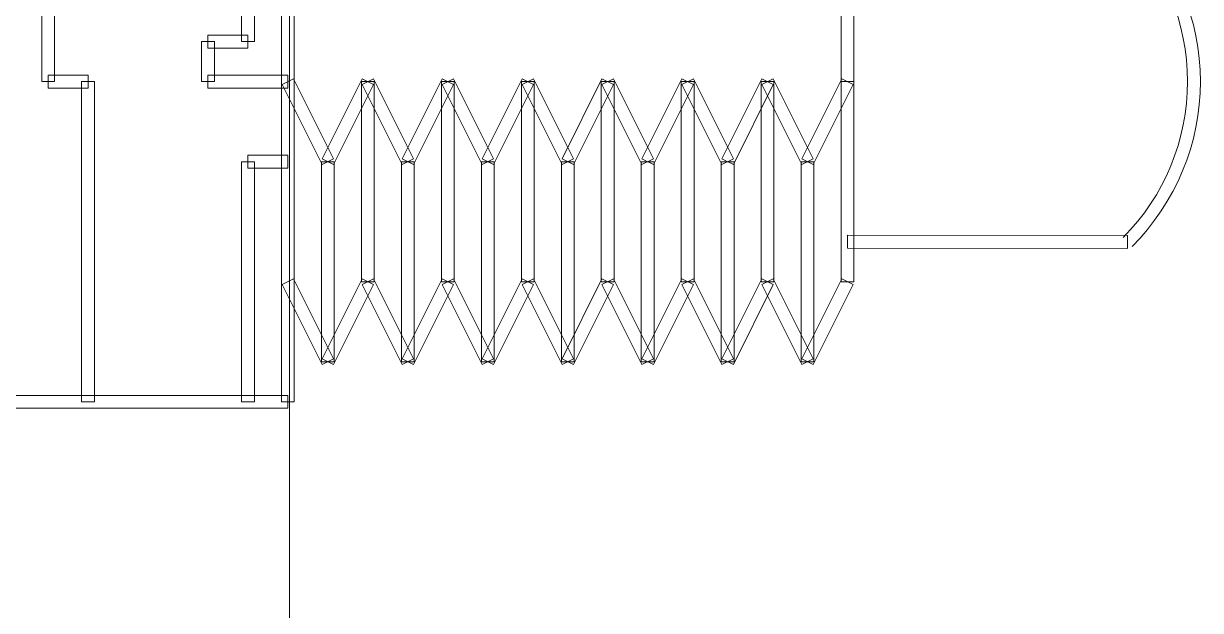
# Model space of a CAD drawing. Header units: millimetres. Extents: x -69 to 39, y -9 to 54.
# Drawn here: x 20.39 to 39.08, y 16.06 to 25.37 of the extents above; entities that cross this region are included whole.
import ezdxf

# ---------------------------------------------------------------- set-up
doc = ezdxf.new("R2010")
doc.units = ezdxf.units.MM
doc.header["$MEASUREMENT"] = 0
doc.layers.add('BG_OUTLINE', color=7, linetype='Continuous')
doc.layers.add('PG_SILKSCREEN_TOP', color=7, linetype='Continuous')

msp = doc.modelspace()

# ---------------------------------------------------------------- linework, layer by layer
at = {"layer": 'BG_OUTLINE', "color": 176, "lineweight": 9}
msp.add_open_spline([(22.1252, -9.4051), (22.1252, -9.4051), (-56.3279, -9.4051), (-56.3279, -9.4051), (-56.3279, -9.4051), (-56.3279, -9.4051), (-56.3279, 41.6488), (-56.3279, 41.6488), (-56.3279, 41.6488), (-56.3279, 41.6488), (22.3259, 41.6488), (22.3259, 41.6488), (22.3259, 41.6488), (22.9318, 41.6492), (23.513, 41.4088), (23.9418, 40.9807), (23.9418, 40.9807), (24.3705, 40.5525), (24.6115, 39.9687), (24.6119, 39.3628), (24.6119, 39.3628), (24.6119, 39.3628), (24.6119, -7.1191), (24.6119, -7.1191), (24.6119, -7.1191), (24.6123, -7.725), (24.372, -8.3063), (23.9438, -8.735), (23.9438, -8.735), (23.5156, -9.1637), (22.9318, -9.4047), (22.3259, -9.4051), (22.3259, -9.4051), (22.3259, -9.4051), (22.1252, -9.4051), (22.1252, -9.4051)], degree=3, knots=[0, 0, 0, 0, 0.1111111, 0.1111111, 0.1111111, 0.1111111, 0.2222222, 0.2222222, 0.2222222, 0.2222222, 0.3333333, 0.3333333, 0.3333333, 0.3333333, 0.4444444, 0.4444444, 0.4444444, 0.4444444, 0.5555556, 0.5555556, 0.5555556, 0.5555556, 0.6666667, 0.6666667, 0.6666667, 0.6666667, 0.7777778, 0.7777778, 0.7777778, 0.7777778, 0.8888889, 0.8888889, 0.8888889, 0.8888889, 1, 1, 1, 1], dxfattribs=at)
at = {"layer": 'PG_SILKSCREEN_TOP', "lineweight": 9}
for points, knots in [([(24.6881, 19.3705), (24.6881, 19.3705), (24.4849, 19.3705), (24.4849, 19.3705), (24.4849, 19.3705), (24.4849, 19.3705), (24.4849, 34.6104), (24.4849, 34.6104), (24.4849, 34.6104), (24.4849, 34.6104), (24.6881, 34.6104), (24.6881, 34.6104), (24.6881, 34.6104), (24.6881, 34.6104), (24.6881, 19.3705), (24.6881, 19.3705)], [0, 0, 0, 0, 0.25, 0.25, 0.25, 0.25, 0.5, 0.5, 0.5, 0.5, 0.75, 0.75, 0.75, 0.75, 1, 1, 1, 1]), ([(33.5781, 21.2755), (33.5781, 21.2755), (33.3749, 21.2755), (33.3749, 21.2755), (33.3749, 21.2755), (33.3749, 21.2755), (33.3749, 32.7054), (33.3749, 32.7054), (33.3749, 32.7054), (33.3749, 32.7054), (33.5781, 32.7054), (33.5781, 32.7054), (33.5781, 32.7054), (33.5781, 32.7054), (33.5781, 21.2755), (33.5781, 21.2755)], [0, 0, 0, 0, 0.25, 0.25, 0.25, 0.25, 0.5, 0.5, 0.5, 0.5, 0.75, 0.75, 0.75, 0.75, 1, 1, 1, 1]), ([(20.8781, 24.4504), (20.8781, 24.4504), (20.6749, 24.4504), (20.6749, 24.4504), (20.6749, 24.4504), (20.6749, 24.4504), (20.6749, 29.5304), (20.6749, 29.5304), (20.6749, 29.5304), (20.6749, 29.5304), (20.8781, 29.5304), (20.8781, 29.5304), (20.8781, 29.5304), (20.8781, 29.5304), (20.8781, 24.4504), (20.8781, 24.4504)], [0, 0, 0, 0, 0.25, 0.25, 0.25, 0.25, 0.5, 0.5, 0.5, 0.5, 0.75, 0.75, 0.75, 0.75, 1, 1, 1, 1]), ([(24.0531, 25.0854), (24.0531, 25.0854), (23.8499, 25.0854), (23.8499, 25.0854), (23.8499, 25.0854), (23.8499, 25.0854), (23.8499, 28.8954), (23.8499, 28.8954), (23.8499, 28.8954), (23.8499, 28.8954), (24.0531, 28.8954), (24.0531, 28.8954), (24.0531, 28.8954), (24.0531, 28.8954), (24.0531, 25.0854), (24.0531, 25.0854)], [0, 0, 0, 0, 0.25, 0.25, 0.25, 0.25, 0.5, 0.5, 0.5, 0.5, 0.75, 0.75, 0.75, 0.75, 1, 1, 1, 1]), ([(37.8539, 21.978), (38.5097, 22.6346), (38.8778, 23.5247), (38.8772, 24.4526), (38.8772, 24.4526), (38.8766, 25.3805), (38.5106, 26.2671), (37.854, 26.9229)], [0, 0, 0, 0, 0.5, 0.5, 0.5, 0.5, 1, 1, 1, 1]), ([(37.9976, 27.0666), (38.6915, 26.3737), (39.0817, 25.4335), (39.0823, 24.4528), (39.0823, 24.4528), (39.0829, 23.4723), (38.6907, 22.5283), (37.9977, 21.8344)], [0, 0, 0, 0, 0.5, 0.5, 0.5, 0.5, 1, 1, 1, 1]), ([(23.4181, 24.4504), (23.4181, 24.4504), (23.2149, 24.4504), (23.2149, 24.4504), (23.2149, 24.4504), (23.2149, 24.4504), (23.2149, 25.0854), (23.2149, 25.0854), (23.2149, 25.0854), (23.2149, 25.0854), (23.4181, 25.0854), (23.4181, 25.0854), (23.4181, 25.0854), (23.4181, 25.0854), (23.4181, 24.4504), (23.4181, 24.4504)], [0, 0, 0, 0, 0.25, 0.25, 0.25, 0.25, 0.5, 0.5, 0.5, 0.5, 0.75, 0.75, 0.75, 0.75, 1, 1, 1, 1]), ([(23.3165, 24.9838), (23.3165, 24.9838), (23.3165, 25.187), (23.3165, 25.187), (23.3165, 25.187), (23.3165, 25.187), (23.9515, 25.187), (23.9515, 25.187), (23.9515, 25.187), (23.9515, 25.187), (23.9515, 24.9838), (23.9515, 24.9838), (23.9515, 24.9838), (23.9515, 24.9838), (23.3165, 24.9838), (23.3165, 24.9838)], [0, 0, 0, 0, 0.25, 0.25, 0.25, 0.25, 0.5, 0.5, 0.5, 0.5, 0.75, 0.75, 0.75, 0.75, 1, 1, 1, 1]), ([(21.4115, 24.552), (21.4115, 24.552), (21.4115, 24.3488), (21.4115, 24.3488), (21.4115, 24.3488), (21.4115, 24.3488), (20.7765, 24.3488), (20.7765, 24.3488), (20.7765, 24.3488), (20.7765, 24.3488), (20.7765, 24.552), (20.7765, 24.552), (20.7765, 24.552), (20.7765, 24.552), (21.4115, 24.552), (21.4115, 24.552)], [0, 0, 0, 0, 0.25, 0.25, 0.25, 0.25, 0.5, 0.5, 0.5, 0.5, 0.75, 0.75, 0.75, 0.75, 1, 1, 1, 1]), ([(24.5865, 24.552), (24.5865, 24.552), (24.5865, 24.3488), (24.5865, 24.3488), (24.5865, 24.3488), (24.5865, 24.3488), (23.3165, 24.3488), (23.3165, 24.3488), (23.3165, 24.3488), (23.3165, 24.3488), (23.3165, 24.552), (23.3165, 24.552), (23.3165, 24.552), (23.3165, 24.552), (24.5865, 24.552), (24.5865, 24.552)], [0, 0, 0, 0, 0.25, 0.25, 0.25, 0.25, 0.5, 0.5, 0.5, 0.5, 0.75, 0.75, 0.75, 0.75, 1, 1, 1, 1]), ([(25.3124, 23.226), (25.3124, 23.226), (25.1306, 23.1351), (25.1306, 23.1351), (25.1306, 23.1351), (25.1306, 23.1351), (24.4956, 24.405), (24.4956, 24.405), (24.4956, 24.405), (24.4956, 24.405), (24.6774, 24.4959), (24.6774, 24.4959), (24.6774, 24.4959), (24.6774, 24.4959), (25.3124, 23.226), (25.3124, 23.226)], [0, 0, 0, 0, 0.25, 0.25, 0.25, 0.25, 0.5, 0.5, 0.5, 0.5, 0.75, 0.75, 0.75, 0.75, 1, 1, 1, 1]), ([(25.3124, 23.1351), (25.3124, 23.1351), (25.1306, 23.226), (25.1306, 23.226), (25.1306, 23.226), (25.1306, 23.226), (25.7656, 24.4959), (25.7656, 24.4959), (25.7656, 24.4959), (25.7656, 24.4959), (25.9474, 24.405), (25.9474, 24.405), (25.9474, 24.405), (25.9474, 24.405), (25.3124, 23.1351), (25.3124, 23.1351)], [0, 0, 0, 0, 0.25, 0.25, 0.25, 0.25, 0.5, 0.5, 0.5, 0.5, 0.75, 0.75, 0.75, 0.75, 1, 1, 1, 1]), ([(25.7656, 24.405), (25.7656, 24.405), (25.9474, 24.4959), (25.9474, 24.4959), (25.9474, 24.4959), (25.9474, 24.4959), (26.5824, 23.226), (26.5824, 23.226), (26.5824, 23.226), (26.5824, 23.226), (26.4006, 23.1351), (26.4006, 23.1351), (26.4006, 23.1351), (26.4006, 23.1351), (25.7656, 24.405), (25.7656, 24.405)], [0, 0, 0, 0, 0.25, 0.25, 0.25, 0.25, 0.5, 0.5, 0.5, 0.5, 0.75, 0.75, 0.75, 0.75, 1, 1, 1, 1]), ([(26.5824, 23.1351), (26.5824, 23.1351), (26.4006, 23.226), (26.4006, 23.226), (26.4006, 23.226), (26.4006, 23.226), (27.0356, 24.4959), (27.0356, 24.4959), (27.0356, 24.4959), (27.0356, 24.4959), (27.2174, 24.405), (27.2174, 24.405), (27.2174, 24.405), (27.2174, 24.405), (26.5824, 23.1351), (26.5824, 23.1351)], [0, 0, 0, 0, 0.25, 0.25, 0.25, 0.25, 0.5, 0.5, 0.5, 0.5, 0.75, 0.75, 0.75, 0.75, 1, 1, 1, 1]), ([(27.0356, 24.405), (27.0356, 24.405), (27.2174, 24.4959), (27.2174, 24.4959), (27.2174, 24.4959), (27.2174, 24.4959), (27.8524, 23.226), (27.8524, 23.226), (27.8524, 23.226), (27.8524, 23.226), (27.6706, 23.1351), (27.6706, 23.1351), (27.6706, 23.1351), (27.6706, 23.1351), (27.0356, 24.405), (27.0356, 24.405)], [0, 0, 0, 0, 0.25, 0.25, 0.25, 0.25, 0.5, 0.5, 0.5, 0.5, 0.75, 0.75, 0.75, 0.75, 1, 1, 1, 1]), ([(27.8524, 23.1351), (27.8524, 23.1351), (27.6706, 23.226), (27.6706, 23.226), (27.6706, 23.226), (27.6706, 23.226), (28.3056, 24.4959), (28.3056, 24.4959), (28.3056, 24.4959), (28.3056, 24.4959), (28.4874, 24.405), (28.4874, 24.405), (28.4874, 24.405), (28.4874, 24.405), (27.8524, 23.1351), (27.8524, 23.1351)], [0, 0, 0, 0, 0.25, 0.25, 0.25, 0.25, 0.5, 0.5, 0.5, 0.5, 0.75, 0.75, 0.75, 0.75, 1, 1, 1, 1]), ([(28.3056, 24.405), (28.3056, 24.405), (28.4874, 24.4959), (28.4874, 24.4959), (28.4874, 24.4959), (28.4874, 24.4959), (29.1224, 23.226), (29.1224, 23.226), (29.1224, 23.226), (29.1224, 23.226), (28.9406, 23.1351), (28.9406, 23.1351), (28.9406, 23.1351), (28.9406, 23.1351), (28.3056, 24.405), (28.3056, 24.405)], [0, 0, 0, 0, 0.25, 0.25, 0.25, 0.25, 0.5, 0.5, 0.5, 0.5, 0.75, 0.75, 0.75, 0.75, 1, 1, 1, 1]), ([(29.1224, 23.1351), (29.1224, 23.1351), (28.9406, 23.226), (28.9406, 23.226), (28.9406, 23.226), (28.9406, 23.226), (29.5756, 24.4959), (29.5756, 24.4959), (29.5756, 24.4959), (29.5756, 24.4959), (29.7574, 24.405), (29.7574, 24.405), (29.7574, 24.405), (29.7574, 24.405), (29.1224, 23.1351), (29.1224, 23.1351)], [0, 0, 0, 0, 0.25, 0.25, 0.25, 0.25, 0.5, 0.5, 0.5, 0.5, 0.75, 0.75, 0.75, 0.75, 1, 1, 1, 1]), ([(29.5756, 24.405), (29.5756, 24.405), (29.7574, 24.4959), (29.7574, 24.4959), (29.7574, 24.4959), (29.7574, 24.4959), (30.3924, 23.226), (30.3924, 23.226), (30.3924, 23.226), (30.3924, 23.226), (30.2106, 23.1351), (30.2106, 23.1351), (30.2106, 23.1351), (30.2106, 23.1351), (29.5756, 24.405), (29.5756, 24.405)], [0, 0, 0, 0, 0.25, 0.25, 0.25, 0.25, 0.5, 0.5, 0.5, 0.5, 0.75, 0.75, 0.75, 0.75, 1, 1, 1, 1]), ([(30.3924, 23.1351), (30.3924, 23.1351), (30.2106, 23.226), (30.2106, 23.226), (30.2106, 23.226), (30.2106, 23.226), (30.8456, 24.4959), (30.8456, 24.4959), (30.8456, 24.4959), (30.8456, 24.4959), (31.0274, 24.405), (31.0274, 24.405), (31.0274, 24.405), (31.0274, 24.405), (30.3924, 23.1351), (30.3924, 23.1351)], [0, 0, 0, 0, 0.25, 0.25, 0.25, 0.25, 0.5, 0.5, 0.5, 0.5, 0.75, 0.75, 0.75, 0.75, 1, 1, 1, 1]), ([(30.8456, 24.405), (30.8456, 24.405), (31.0274, 24.4959), (31.0274, 24.4959), (31.0274, 24.4959), (31.0274, 24.4959), (31.6624, 23.226), (31.6624, 23.226), (31.6624, 23.226), (31.6624, 23.226), (31.4806, 23.1351), (31.4806, 23.1351), (31.4806, 23.1351), (31.4806, 23.1351), (30.8456, 24.405), (30.8456, 24.405)], [0, 0, 0, 0, 0.25, 0.25, 0.25, 0.25, 0.5, 0.5, 0.5, 0.5, 0.75, 0.75, 0.75, 0.75, 1, 1, 1, 1]), ([(31.6624, 23.1351), (31.6624, 23.1351), (31.4806, 23.226), (31.4806, 23.226), (31.4806, 23.226), (31.4806, 23.226), (32.1156, 24.4959), (32.1156, 24.4959), (32.1156, 24.4959), (32.1156, 24.4959), (32.2974, 24.405), (32.2974, 24.405), (32.2974, 24.405), (32.2974, 24.405), (31.6624, 23.1351), (31.6624, 23.1351)], [0, 0, 0, 0, 0.25, 0.25, 0.25, 0.25, 0.5, 0.5, 0.5, 0.5, 0.75, 0.75, 0.75, 0.75, 1, 1, 1, 1]), ([(32.1156, 24.405), (32.1156, 24.405), (32.2974, 24.4959), (32.2974, 24.4959), (32.2974, 24.4959), (32.2974, 24.4959), (32.9324, 23.226), (32.9324, 23.226), (32.9324, 23.226), (32.9324, 23.226), (32.7506, 23.1351), (32.7506, 23.1351), (32.7506, 23.1351), (32.7506, 23.1351), (32.1156, 24.405), (32.1156, 24.405)], [0, 0, 0, 0, 0.25, 0.25, 0.25, 0.25, 0.5, 0.5, 0.5, 0.5, 0.75, 0.75, 0.75, 0.75, 1, 1, 1, 1]), ([(32.9324, 23.1351), (32.9324, 23.1351), (32.7506, 23.226), (32.7506, 23.226), (32.7506, 23.226), (32.7506, 23.226), (33.3856, 24.4959), (33.3856, 24.4959), (33.3856, 24.4959), (33.3856, 24.4959), (33.5674, 24.405), (33.5674, 24.405), (33.5674, 24.405), (33.5674, 24.405), (32.9324, 23.1351), (32.9324, 23.1351)], [0, 0, 0, 0, 0.25, 0.25, 0.25, 0.25, 0.5, 0.5, 0.5, 0.5, 0.75, 0.75, 0.75, 0.75, 1, 1, 1, 1]), ([(21.5131, 19.3705), (21.5131, 19.3705), (21.3099, 19.3705), (21.3099, 19.3705), (21.3099, 19.3705), (21.3099, 19.3705), (21.3099, 24.4504), (21.3099, 24.4504), (21.3099, 24.4504), (21.3099, 24.4504), (21.5131, 24.4504), (21.5131, 24.4504), (21.5131, 24.4504), (21.5131, 24.4504), (21.5131, 19.3705), (21.5131, 19.3705)], [0, 0, 0, 0, 0.25, 0.25, 0.25, 0.25, 0.5, 0.5, 0.5, 0.5, 0.75, 0.75, 0.75, 0.75, 1, 1, 1, 1]), ([(25.9581, 21.2755), (25.9581, 21.2755), (25.7549, 21.2755), (25.7549, 21.2755), (25.7549, 21.2755), (25.7549, 21.2755), (25.7549, 24.4504), (25.7549, 24.4504), (25.7549, 24.4504), (25.7549, 24.4504), (25.9581, 24.4504), (25.9581, 24.4504), (25.9581, 24.4504), (25.9581, 24.4504), (25.9581, 21.2755), (25.9581, 21.2755)], [0, 0, 0, 0, 0.25, 0.25, 0.25, 0.25, 0.5, 0.5, 0.5, 0.5, 0.75, 0.75, 0.75, 0.75, 1, 1, 1, 1]), ([(27.2281, 21.2755), (27.2281, 21.2755), (27.0249, 21.2755), (27.0249, 21.2755), (27.0249, 21.2755), (27.0249, 21.2755), (27.0249, 24.4504), (27.0249, 24.4504), (27.0249, 24.4504), (27.0249, 24.4504), (27.2281, 24.4504), (27.2281, 24.4504), (27.2281, 24.4504), (27.2281, 24.4504), (27.2281, 21.2755), (27.2281, 21.2755)], [0, 0, 0, 0, 0.25, 0.25, 0.25, 0.25, 0.5, 0.5, 0.5, 0.5, 0.75, 0.75, 0.75, 0.75, 1, 1, 1, 1]), ([(28.4981, 21.2755), (28.4981, 21.2755), (28.2949, 21.2755), (28.2949, 21.2755), (28.2949, 21.2755), (28.2949, 21.2755), (28.2949, 24.4504), (28.2949, 24.4504), (28.2949, 24.4504), (28.2949, 24.4504), (28.4981, 24.4504), (28.4981, 24.4504), (28.4981, 24.4504), (28.4981, 24.4504), (28.4981, 21.2755), (28.4981, 21.2755)], [0, 0, 0, 0, 0.25, 0.25, 0.25, 0.25, 0.5, 0.5, 0.5, 0.5, 0.75, 0.75, 0.75, 0.75, 1, 1, 1, 1]), ([(29.5649, 24.4504), (29.5649, 24.4504), (29.7681, 24.4504), (29.7681, 24.4504), (29.7681, 24.4504), (29.7681, 24.4504), (29.7681, 21.2755), (29.7681, 21.2755), (29.7681, 21.2755), (29.7681, 21.2755), (29.5649, 21.2755), (29.5649, 21.2755), (29.5649, 21.2755), (29.5649, 21.2755), (29.5649, 24.4504), (29.5649, 24.4504)], [0, 0, 0, 0, 0.25, 0.25, 0.25, 0.25, 0.5, 0.5, 0.5, 0.5, 0.75, 0.75, 0.75, 0.75, 1, 1, 1, 1]), ([(31.0381, 21.2755), (31.0381, 21.2755), (30.8349, 21.2755), (30.8349, 21.2755), (30.8349, 21.2755), (30.8349, 21.2755), (30.8349, 24.4504), (30.8349, 24.4504), (30.8349, 24.4504), (30.8349, 24.4504), (31.0381, 24.4504), (31.0381, 24.4504), (31.0381, 24.4504), (31.0381, 24.4504), (31.0381, 21.2755), (31.0381, 21.2755)], [0, 0, 0, 0, 0.25, 0.25, 0.25, 0.25, 0.5, 0.5, 0.5, 0.5, 0.75, 0.75, 0.75, 0.75, 1, 1, 1, 1]), ([(32.3081, 21.2755), (32.3081, 21.2755), (32.1049, 21.2755), (32.1049, 21.2755), (32.1049, 21.2755), (32.1049, 21.2755), (32.1049, 24.4504), (32.1049, 24.4504), (32.1049, 24.4504), (32.1049, 24.4504), (32.3081, 24.4504), (32.3081, 24.4504), (32.3081, 24.4504), (32.3081, 24.4504), (32.3081, 21.2755), (32.3081, 21.2755)], [0, 0, 0, 0, 0.25, 0.25, 0.25, 0.25, 0.5, 0.5, 0.5, 0.5, 0.75, 0.75, 0.75, 0.75, 1, 1, 1, 1]), ([(33.3749, 24.4504), (33.3749, 24.4504), (33.5781, 24.4504), (33.5781, 24.4504), (33.5781, 24.4504), (33.5781, 24.4504), (33.5781, 21.2755), (33.5781, 21.2755), (33.5781, 21.2755), (33.5781, 21.2755), (33.3749, 21.2755), (33.3749, 21.2755), (33.3749, 21.2755), (33.3749, 21.2755), (33.3749, 24.4504), (33.3749, 24.4504)], [0, 0, 0, 0, 0.25, 0.25, 0.25, 0.25, 0.5, 0.5, 0.5, 0.5, 0.75, 0.75, 0.75, 0.75, 1, 1, 1, 1]), ([(24.5865, 23.2821), (24.5865, 23.2821), (24.5865, 23.0789), (24.5865, 23.0789), (24.5865, 23.0789), (24.5865, 23.0789), (23.9515, 23.0789), (23.9515, 23.0789), (23.9515, 23.0789), (23.9515, 23.0789), (23.9515, 23.2821), (23.9515, 23.2821), (23.9515, 23.2821), (23.9515, 23.2821), (24.5865, 23.2821), (24.5865, 23.2821)], [0, 0, 0, 0, 0.25, 0.25, 0.25, 0.25, 0.5, 0.5, 0.5, 0.5, 0.75, 0.75, 0.75, 0.75, 1, 1, 1, 1]), ([(23.8499, 23.1805), (23.8499, 23.1805), (24.0531, 23.1805), (24.0531, 23.1805), (24.0531, 23.1805), (24.0531, 23.1805), (24.0531, 19.3705), (24.0531, 19.3705), (24.0531, 19.3705), (24.0531, 19.3705), (23.8499, 19.3705), (23.8499, 19.3705), (23.8499, 19.3705), (23.8499, 19.3705), (23.8499, 23.1805), (23.8499, 23.1805)], [0, 0, 0, 0, 0.25, 0.25, 0.25, 0.25, 0.5, 0.5, 0.5, 0.5, 0.75, 0.75, 0.75, 0.75, 1, 1, 1, 1]), ([(25.3231, 20.0055), (25.3231, 20.0055), (25.1199, 20.0055), (25.1199, 20.0055), (25.1199, 20.0055), (25.1199, 20.0055), (25.1199, 23.1805), (25.1199, 23.1805), (25.1199, 23.1805), (25.1199, 23.1805), (25.3231, 23.1805), (25.3231, 23.1805), (25.3231, 23.1805), (25.3231, 23.1805), (25.3231, 20.0055), (25.3231, 20.0055)], [0, 0, 0, 0, 0.25, 0.25, 0.25, 0.25, 0.5, 0.5, 0.5, 0.5, 0.75, 0.75, 0.75, 0.75, 1, 1, 1, 1]), ([(26.3899, 23.1805), (26.3899, 23.1805), (26.5931, 23.1805), (26.5931, 23.1805), (26.5931, 23.1805), (26.5931, 23.1805), (26.5931, 20.0055), (26.5931, 20.0055), (26.5931, 20.0055), (26.5931, 20.0055), (26.3899, 20.0055), (26.3899, 20.0055), (26.3899, 20.0055), (26.3899, 20.0055), (26.3899, 23.1805), (26.3899, 23.1805)], [0, 0, 0, 0, 0.25, 0.25, 0.25, 0.25, 0.5, 0.5, 0.5, 0.5, 0.75, 0.75, 0.75, 0.75, 1, 1, 1, 1]), ([(27.8631, 20.0055), (27.8631, 20.0055), (27.6599, 20.0055), (27.6599, 20.0055), (27.6599, 20.0055), (27.6599, 20.0055), (27.6599, 23.1805), (27.6599, 23.1805), (27.6599, 23.1805), (27.6599, 23.1805), (27.8631, 23.1805), (27.8631, 23.1805), (27.8631, 23.1805), (27.8631, 23.1805), (27.8631, 20.0055), (27.8631, 20.0055)], [0, 0, 0, 0, 0.25, 0.25, 0.25, 0.25, 0.5, 0.5, 0.5, 0.5, 0.75, 0.75, 0.75, 0.75, 1, 1, 1, 1]), ([(28.9299, 23.1805), (28.9299, 23.1805), (29.1331, 23.1805), (29.1331, 23.1805), (29.1331, 23.1805), (29.1331, 23.1805), (29.1331, 20.0055), (29.1331, 20.0055), (29.1331, 20.0055), (29.1331, 20.0055), (28.9299, 20.0055), (28.9299, 20.0055), (28.9299, 20.0055), (28.9299, 20.0055), (28.9299, 23.1805), (28.9299, 23.1805)], [0, 0, 0, 0, 0.25, 0.25, 0.25, 0.25, 0.5, 0.5, 0.5, 0.5, 0.75, 0.75, 0.75, 0.75, 1, 1, 1, 1]), ([(30.1999, 23.1805), (30.1999, 23.1805), (30.4031, 23.1805), (30.4031, 23.1805), (30.4031, 23.1805), (30.4031, 23.1805), (30.4031, 20.0055), (30.4031, 20.0055), (30.4031, 20.0055), (30.4031, 20.0055), (30.1999, 20.0055), (30.1999, 20.0055), (30.1999, 20.0055), (30.1999, 20.0055), (30.1999, 23.1805), (30.1999, 23.1805)], [0, 0, 0, 0, 0.25, 0.25, 0.25, 0.25, 0.5, 0.5, 0.5, 0.5, 0.75, 0.75, 0.75, 0.75, 1, 1, 1, 1]), ([(31.6731, 20.0055), (31.6731, 20.0055), (31.4699, 20.0055), (31.4699, 20.0055), (31.4699, 20.0055), (31.4699, 20.0055), (31.4699, 23.1805), (31.4699, 23.1805), (31.4699, 23.1805), (31.4699, 23.1805), (31.6731, 23.1805), (31.6731, 23.1805), (31.6731, 23.1805), (31.6731, 23.1805), (31.6731, 20.0055), (31.6731, 20.0055)], [0, 0, 0, 0, 0.25, 0.25, 0.25, 0.25, 0.5, 0.5, 0.5, 0.5, 0.75, 0.75, 0.75, 0.75, 1, 1, 1, 1]), ([(32.7399, 23.1805), (32.7399, 23.1805), (32.9431, 23.1805), (32.9431, 23.1805), (32.9431, 23.1805), (32.9431, 23.1805), (32.9431, 20.0055), (32.9431, 20.0055), (32.9431, 20.0055), (32.9431, 20.0055), (32.7399, 20.0055), (32.7399, 20.0055), (32.7399, 20.0055), (32.7399, 20.0055), (32.7399, 23.1805), (32.7399, 23.1805)], [0, 0, 0, 0, 0.25, 0.25, 0.25, 0.25, 0.5, 0.5, 0.5, 0.5, 0.75, 0.75, 0.75, 0.75, 1, 1, 1, 1]), ([(37.9259, 22.0078), (37.9259, 22.0078), (37.9257, 21.8046), (37.9257, 21.8046), (37.9257, 21.8046), (37.9257, 21.8046), (33.4764, 21.8089), (33.4764, 21.8089), (33.4764, 21.8089), (33.4764, 21.8089), (33.4766, 22.0121), (33.4766, 22.0121), (33.4766, 22.0121), (33.4766, 22.0121), (37.9259, 22.0078), (37.9259, 22.0078)], [0, 0, 0, 0, 0.25, 0.25, 0.25, 0.25, 0.5, 0.5, 0.5, 0.5, 0.75, 0.75, 0.75, 0.75, 1, 1, 1, 1]), ([(24.4956, 21.2301), (24.4956, 21.2301), (24.6774, 21.321), (24.6774, 21.321), (24.6774, 21.321), (24.6774, 21.321), (25.3124, 20.051), (25.3124, 20.051), (25.3124, 20.051), (25.3124, 20.051), (25.1306, 19.9601), (25.1306, 19.9601), (25.1306, 19.9601), (25.1306, 19.9601), (24.4956, 21.2301), (24.4956, 21.2301)], [0, 0, 0, 0, 0.25, 0.25, 0.25, 0.25, 0.5, 0.5, 0.5, 0.5, 0.75, 0.75, 0.75, 0.75, 1, 1, 1, 1]), ([(25.3124, 19.9601), (25.3124, 19.9601), (25.1306, 20.051), (25.1306, 20.051), (25.1306, 20.051), (25.1306, 20.051), (25.7656, 21.321), (25.7656, 21.321), (25.7656, 21.321), (25.7656, 21.321), (25.9474, 21.2301), (25.9474, 21.2301), (25.9474, 21.2301), (25.9474, 21.2301), (25.3124, 19.9601), (25.3124, 19.9601)], [0, 0, 0, 0, 0.25, 0.25, 0.25, 0.25, 0.5, 0.5, 0.5, 0.5, 0.75, 0.75, 0.75, 0.75, 1, 1, 1, 1]), ([(25.7656, 21.2301), (25.7656, 21.2301), (25.9474, 21.321), (25.9474, 21.321), (25.9474, 21.321), (25.9474, 21.321), (26.5824, 20.051), (26.5824, 20.051), (26.5824, 20.051), (26.5824, 20.051), (26.4006, 19.9601), (26.4006, 19.9601), (26.4006, 19.9601), (26.4006, 19.9601), (25.7656, 21.2301), (25.7656, 21.2301)], [0, 0, 0, 0, 0.25, 0.25, 0.25, 0.25, 0.5, 0.5, 0.5, 0.5, 0.75, 0.75, 0.75, 0.75, 1, 1, 1, 1]), ([(26.5824, 19.9601), (26.5824, 19.9601), (26.4006, 20.051), (26.4006, 20.051), (26.4006, 20.051), (26.4006, 20.051), (27.0356, 21.321), (27.0356, 21.321), (27.0356, 21.321), (27.0356, 21.321), (27.2174, 21.2301), (27.2174, 21.2301), (27.2174, 21.2301), (27.2174, 21.2301), (26.5824, 19.9601), (26.5824, 19.9601)], [0, 0, 0, 0, 0.25, 0.25, 0.25, 0.25, 0.5, 0.5, 0.5, 0.5, 0.75, 0.75, 0.75, 0.75, 1, 1, 1, 1]), ([(27.0356, 21.2301), (27.0356, 21.2301), (27.2174, 21.321), (27.2174, 21.321), (27.2174, 21.321), (27.2174, 21.321), (27.8524, 20.051), (27.8524, 20.051), (27.8524, 20.051), (27.8524, 20.051), (27.6706, 19.9601), (27.6706, 19.9601), (27.6706, 19.9601), (27.6706, 19.9601), (27.0356, 21.2301), (27.0356, 21.2301)], [0, 0, 0, 0, 0.25, 0.25, 0.25, 0.25, 0.5, 0.5, 0.5, 0.5, 0.75, 0.75, 0.75, 0.75, 1, 1, 1, 1]), ([(27.8524, 19.9601), (27.8524, 19.9601), (27.6706, 20.051), (27.6706, 20.051), (27.6706, 20.051), (27.6706, 20.051), (28.3056, 21.321), (28.3056, 21.321), (28.3056, 21.321), (28.3056, 21.321), (28.4874, 21.2301), (28.4874, 21.2301), (28.4874, 21.2301), (28.4874, 21.2301), (27.8524, 19.9601), (27.8524, 19.9601)], [0, 0, 0, 0, 0.25, 0.25, 0.25, 0.25, 0.5, 0.5, 0.5, 0.5, 0.75, 0.75, 0.75, 0.75, 1, 1, 1, 1]), ([(28.3056, 21.2301), (28.3056, 21.2301), (28.4874, 21.321), (28.4874, 21.321), (28.4874, 21.321), (28.4874, 21.321), (29.1224, 20.051), (29.1224, 20.051), (29.1224, 20.051), (29.1224, 20.051), (28.9406, 19.9601), (28.9406, 19.9601), (28.9406, 19.9601), (28.9406, 19.9601), (28.3056, 21.2301), (28.3056, 21.2301)], [0, 0, 0, 0, 0.25, 0.25, 0.25, 0.25, 0.5, 0.5, 0.5, 0.5, 0.75, 0.75, 0.75, 0.75, 1, 1, 1, 1]), ([(29.1224, 19.9601), (29.1224, 19.9601), (28.9406, 20.051), (28.9406, 20.051), (28.9406, 20.051), (28.9406, 20.051), (29.5756, 21.321), (29.5756, 21.321), (29.5756, 21.321), (29.5756, 21.321), (29.7574, 21.2301), (29.7574, 21.2301), (29.7574, 21.2301), (29.7574, 21.2301), (29.1224, 19.9601), (29.1224, 19.9601)], [0, 0, 0, 0, 0.25, 0.25, 0.25, 0.25, 0.5, 0.5, 0.5, 0.5, 0.75, 0.75, 0.75, 0.75, 1, 1, 1, 1]), ([(29.5756, 21.2301), (29.5756, 21.2301), (29.7574, 21.321), (29.7574, 21.321), (29.7574, 21.321), (29.7574, 21.321), (30.3924, 20.051), (30.3924, 20.051), (30.3924, 20.051), (30.3924, 20.051), (30.2106, 19.9601), (30.2106, 19.9601), (30.2106, 19.9601), (30.2106, 19.9601), (29.5756, 21.2301), (29.5756, 21.2301)], [0, 0, 0, 0, 0.25, 0.25, 0.25, 0.25, 0.5, 0.5, 0.5, 0.5, 0.75, 0.75, 0.75, 0.75, 1, 1, 1, 1]), ([(30.3924, 19.9601), (30.3924, 19.9601), (30.2106, 20.051), (30.2106, 20.051), (30.2106, 20.051), (30.2106, 20.051), (30.8456, 21.321), (30.8456, 21.321), (30.8456, 21.321), (30.8456, 21.321), (31.0274, 21.2301), (31.0274, 21.2301), (31.0274, 21.2301), (31.0274, 21.2301), (30.3924, 19.9601), (30.3924, 19.9601)], [0, 0, 0, 0, 0.25, 0.25, 0.25, 0.25, 0.5, 0.5, 0.5, 0.5, 0.75, 0.75, 0.75, 0.75, 1, 1, 1, 1]), ([(30.8456, 21.2301), (30.8456, 21.2301), (31.0274, 21.321), (31.0274, 21.321), (31.0274, 21.321), (31.0274, 21.321), (31.6624, 20.051), (31.6624, 20.051), (31.6624, 20.051), (31.6624, 20.051), (31.4806, 19.9601), (31.4806, 19.9601), (31.4806, 19.9601), (31.4806, 19.9601), (30.8456, 21.2301), (30.8456, 21.2301)], [0, 0, 0, 0, 0.25, 0.25, 0.25, 0.25, 0.5, 0.5, 0.5, 0.5, 0.75, 0.75, 0.75, 0.75, 1, 1, 1, 1]), ([(31.6624, 19.9601), (31.6624, 19.9601), (31.4806, 20.051), (31.4806, 20.051), (31.4806, 20.051), (31.4806, 20.051), (32.1156, 21.321), (32.1156, 21.321), (32.1156, 21.321), (32.1156, 21.321), (32.2974, 21.2301), (32.2974, 21.2301), (32.2974, 21.2301), (32.2974, 21.2301), (31.6624, 19.9601), (31.6624, 19.9601)], [0, 0, 0, 0, 0.25, 0.25, 0.25, 0.25, 0.5, 0.5, 0.5, 0.5, 0.75, 0.75, 0.75, 0.75, 1, 1, 1, 1]), ([(32.9324, 20.051), (32.9324, 20.051), (32.7506, 19.9601), (32.7506, 19.9601), (32.7506, 19.9601), (32.7506, 19.9601), (32.1156, 21.2301), (32.1156, 21.2301), (32.1156, 21.2301), (32.1156, 21.2301), (32.2974, 21.321), (32.2974, 21.321), (32.2974, 21.321), (32.2974, 21.321), (32.9324, 20.051), (32.9324, 20.051)], [0, 0, 0, 0, 0.25, 0.25, 0.25, 0.25, 0.5, 0.5, 0.5, 0.5, 0.75, 0.75, 0.75, 0.75, 1, 1, 1, 1]), ([(33.3856, 21.321), (33.3856, 21.321), (33.5674, 21.2301), (33.5674, 21.2301), (33.5674, 21.2301), (33.5674, 21.2301), (32.9324, 19.9601), (32.9324, 19.9601), (32.9324, 19.9601), (32.9324, 19.9601), (32.7506, 20.051), (32.7506, 20.051), (32.7506, 20.051), (32.7506, 20.051), (33.3856, 21.321), (33.3856, 21.321)], [0, 0, 0, 0, 0.25, 0.25, 0.25, 0.25, 0.5, 0.5, 0.5, 0.5, 0.75, 0.75, 0.75, 0.75, 1, 1, 1, 1]), ([(10.6165, 19.2689), (10.6165, 19.2689), (10.6165, 19.4721), (10.6165, 19.4721), (10.6165, 19.4721), (10.6165, 19.4721), (24.5865, 19.4721), (24.5865, 19.4721), (24.5865, 19.4721), (24.5865, 19.4721), (24.5865, 19.2689), (24.5865, 19.2689), (24.5865, 19.2689), (24.5865, 19.2689), (10.6165, 19.2689), (10.6165, 19.2689)], [0, 0, 0, 0, 0.25, 0.25, 0.25, 0.25, 0.5, 0.5, 0.5, 0.5, 0.75, 0.75, 0.75, 0.75, 1, 1, 1, 1])]:
    msp.add_open_spline(points, degree=3, knots=knots, dxfattribs=at)

doc.saveas('drawing.dxf')
